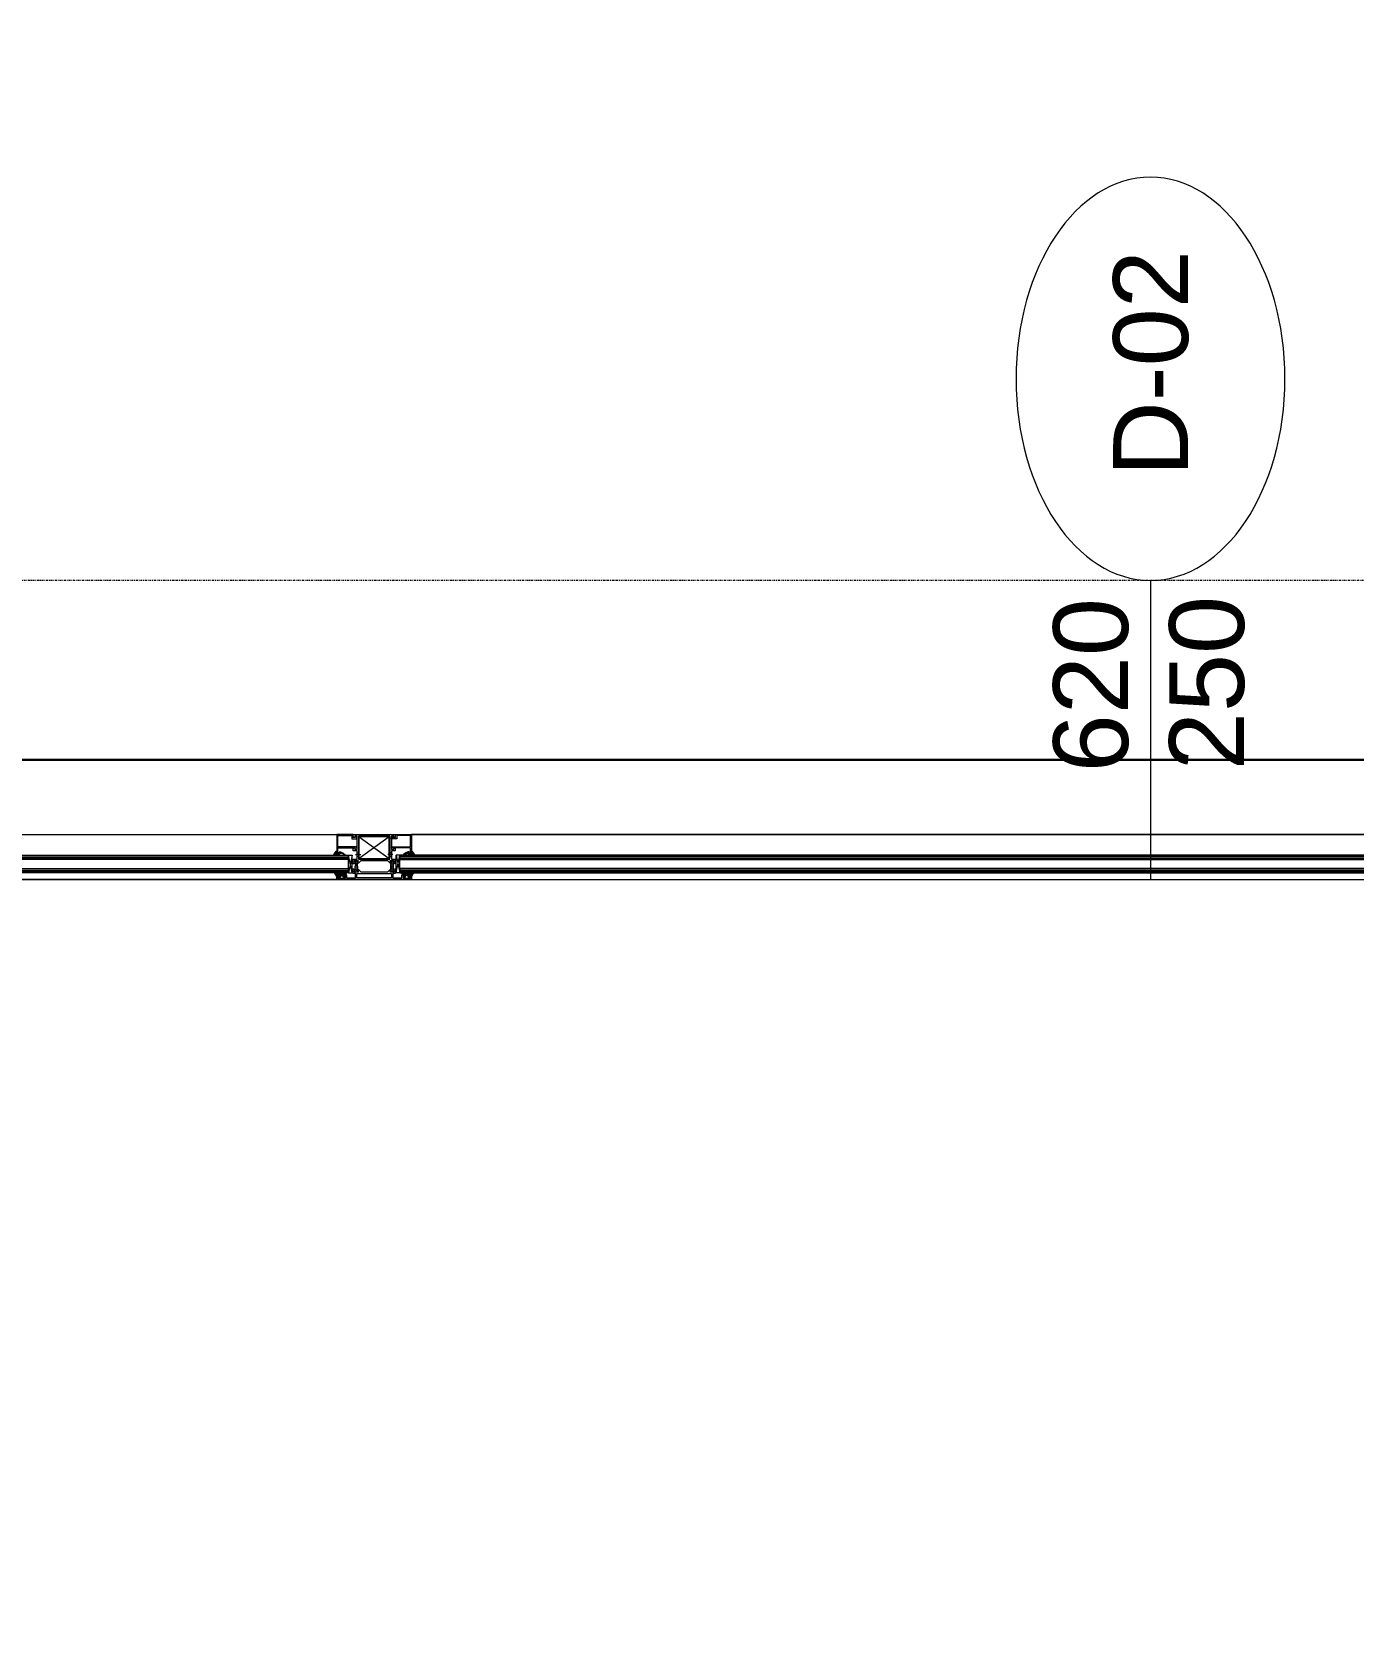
# Model space of a CAD drawing. Extents: x -1439 to 23780, y -1362 to 4476.
# Drawn here: x 21358 to 21534.7, y 2264.4 to 2478.3 of the extents above; entities that cross this region are included whole.
import ezdxf
from ezdxf.enums import TextEntityAlignment as Align

# ---------------------------------------------------------------- set-up
doc = ezdxf.new("R2010")
doc.units = 0
doc.header["$MEASUREMENT"] = 0
doc.linetypes.add('Audi$0$DASHDOT2', pattern=[0.5, 0.25, -0.125, 0, -0.125])
doc.layers.get('0').update_dxf_attribs({"color": 9, "lineweight": 9})
for name, color, linetype, lineweight in [('Audi$0$06C', 8, 'Continuous', 9), ('Audi$0$06D', 8, 'Continuous', 9), ('Audi$0$09', 8, 'Continuous', 9), ('Audi$0$10', 8, 'Continuous', 9), ('Audi$0$15', 8, 'Continuous', 9), ('Audi$0$22', 8, 'Continuous', 9), ('Audi$0$24', 8, 'Audi$0$DASHDOT2', 9), ('Audi$0$35', 8, 'Continuous', 9), ('E-KABLO', 7, 'Continuous', 30)]:
    doc.layers.add(name, color=color, linetype=linetype, lineweight=lineweight)
doc.styles.add('Audi$0$Arial', font='arial.ttf', dxfattribs={"height": 2.5})
pattern_1 = [(45, (-20504.03172, -2371), (-0.06629126074, 0.06629126074), [])]
pattern_2 = [(45, (-20889.434303, -2380.094166), (-0.01767766953, 0.05303300859), [0, -0.05])]

# ---------------------------------------------------------------- blocks, each defined once
blk = doc.blocks.new('Audi$0$0_doorno')
blk.add_lwpolyline([(4.5, 0), (12.5, 0)])
blk.add_ellipse((-0.891, 0), major_axis=(-5.391, 0), ratio=0.666667)
at = {"style": 'Audi$0$Arial'}
blk.add_attdef('YUKSEKLIK', text='', height=2, dxfattribs=at).set_placement((5, 12.3), align=Align.TOP_LEFT)
blk.add_attdef('KAPINO', text='', height=2, dxfattribs=at).set_placement((0, 0), align=Align.MIDDLE)
blk.add_attdef('GENISLIK', text='', height=2, dxfattribs=at).set_placement((5, -3.789), align=Align.BOTTOM_LEFT)
blk = doc.blocks.new('Audi$0$KAPI KODLARI ÇATI KATI')
at = {"layer": 'Audi$0$22'}
ref = blk.add_blockref('Audi$0$0_doorno', (21507.49, 2427.47), dxfattribs=dict(at, xscale=-5, yscale=5, zscale=5, rotation=90))
ref.add_attrib('KAPINO', 'D-02', dxfattribs={"layer": '0', "height": 10, "rotation": 90, "style": 'Audi$0$Arial'}).set_placement((21507.5, 2433.98), align=Align.MIDDLE)
ref.add_attrib('GENISLIK', '620', dxfattribs={"layer": '0', "height": 10, "rotation": 90, "style": 'Audi$0$Arial'}).set_placement((21507.49, 2379.31), align=Align.BOTTOM_LEFT)
ref.add_attrib('YUKSEKLIK', '250', dxfattribs={"layer": '0', "height": 10, "rotation": 90, "style": 'Audi$0$Arial'}).set_placement((21509.99, 2379.6), align=Align.TOP_LEFT)
blk = doc.blocks.new('Audi$0$P-AKS_AUDI')
at = {"layer": 'Audi$0$24'}
blk.add_lwpolyline([(-3840, -380), (360, -380)], dxfattribs=at)
blk = doc.blocks.new('*U436')
at = {"layer": 'Audi$0$09'}
h = blk.add_hatch(dxfattribs=at)
h.set_pattern_fill('_USER', color=256, scale=0.2, style=0, pattern_type=0)
h.set_pattern_definition([(0, (191.00086, -0.4), (0, -0.2), [])])
h.paths.add_polyline_path([(0, -0.6), (191, -0.6), (191, 0), (0, 0)])
h = blk.add_hatch(dxfattribs=at)
h.set_pattern_fill('_USER', color=256, scale=0.2, style=0, pattern_type=0)
h.set_pattern_definition([(0, (191.00086, -2.1), (0, -0.2), [])])
h.paths.add_polyline_path([(0, -2.4), (191, -2.4), (191, -1.8), (0, -1.8)])
at = {"layer": 'Audi$0$15'}
for points in [[(0, -0.6), (191, -0.6), (191, 0), (0, 0)], [(0, -2.4), (191, -2.4), (191, -1.8), (0, -1.8)]]:
    blk.add_lwpolyline(points, close=True, dxfattribs=at)
blk = doc.blocks.new('*U443')
at = {"layer": 'Audi$0$09'}
h = blk.add_hatch(dxfattribs=at)
h.set_pattern_fill('_USER', color=256, scale=0.2, style=0, pattern_type=0)
h.set_pattern_definition([(0, (199.80667, -0.4), (0, -0.2), [])])
h.paths.add_polyline_path([(0, -0.6), (199.81, -0.6), (199.81, 0), (0, 0)])
h = blk.add_hatch(dxfattribs=at)
h.set_pattern_fill('_USER', color=256, scale=0.2, style=0, pattern_type=0)
h.set_pattern_definition([(0, (199.80667, -2.1), (0, -0.2), [])])
h.paths.add_polyline_path([(0, -2.4), (199.81, -2.4), (199.81, -1.8), (0, -1.8)])
at = {"layer": 'Audi$0$15'}
for points in [[(0, -0.6), (199.81, -0.6), (199.81, 0), (0, 0)], [(0, -2.4), (199.81, -2.4), (199.81, -1.8), (0, -1.8)]]:
    blk.add_lwpolyline(points, close=True, dxfattribs=at)
blk = doc.blocks.new('*X414')
for p, q in [((1, 6.3), (1.3, 6.6)), ((3.8, 3.3), (1.2, 5.9)), ((1.6, 5.1), (2.3, 5.9)), ((2.2, 4), (3.3, 5)), ((2.9, 2.9), (4.9, 4.9)), ((3.7, 1.9), (3.8, 2)), ((5.3, 3.5), (3.9, 4.9)), ((4.8, 5.8), (4.1, 6.6)), ((4.2, 5.9), (4.8, 6.6)), ((5.3, 3.5), (6.7, 4.9)), ((5.7, 5.7), (6.5, 6.5)), ((8.4, 2.2), (5.7, 4.9)), ((6.8, 5.6), (5.9, 6.5)), ((7.8, 1), (6.5, 2.3)), ((6.7, 1.4), (10.4, 5.1)), ((6.8, 3.3), (8.4, 4.9)), ((7.2, 0.1), (7.8, 0.7)), ((7.3, 5.5), (8.2, 6.4)), ((9.5, 2.9), (7.5, 4.9)), ((8.8, 5.3), (7.7, 6.4)), ((8.8, 5.3), (9.6, 6)), ((11.4, 2.8), (9.1, 5.1)), ((10.1, 3), (12, 4.9)), ((14.1, 1.8), (11, 4.9)), ((11.8, 5.9), (11.1, 6.6)), ((11.3, 6), (11.9, 6.6)), ((11.5, 2.7), (13.7, 4.9)), ((12.4, 1.8), (13.8, 3.2)), ((13.6, 0.6), (12.6, 1.6)), ((12.8, 5.8), (13.6, 6.5)), ((14.2, 3.5), (12.8, 4.9)), ((12.8, 0.5), (14, 1.6)), ((13.8, 5.7), (12.9, 6.6)), ((14.1, 3.5), (16.5, 5.9)), ((14.4, 5.6), (15.3, 6.5)), ((15.8, 3.6), (14.5, 4.9)), ((16.7, 4.5), (14.7, 6.5)), ((16.1, 3.7), (16.6, 4.2))]:
    blk.add_line(p, q)
blk = doc.blocks.new('*X413')
for p, q in [((0.6, 14.7), (1.1, 15.2)), ((4.5, 11.4), (0.8, 15.2)), ((1.3, 0.4), (0.9, 0.9)), ((1, 13.3), (2.1, 14.5)), ((3.3, 10.8), (1, 13.1)), ((1, 1), (3.1, 3.1)), ((1.1, 8.1), (1.6, 8.6)), ((1.3, 11.9), (3.2, 13.8)), ((2, 1.5), (1.5, 2.1)), ((1.6, 10.4), (4.2, 13)), ((4.5, 7.9), (1.6, 10.8)), ((1.9, 8.9), (3.3, 10.4)), ((1.9, 7.2), (3.6, 8.9)), ((4.5, 6.1), (1.9, 8.7)), ((2.7, 2.6), (2, 3.3)), ((4, 4.8), (2.5, 6.4)), ((2.5, 4.3), (4.6, 6.3)), ((2.6, 6.1), (4.4, 8)), ((3.4, 3.6), (2.6, 4.5)), ((4.3, 11.4), (5.2, 12.2))]:
    blk.add_line(p, q)
blk = doc.blocks.new('Audi$0$p-dog-teras-2')
at = {"layer": 'Audi$0$06D'}
h = blk.add_hatch(dxfattribs=at)
h.set_pattern_fill('DOTS', color=256, scale=0.8, angle=45, style=0)
h.set_pattern_definition(pattern_2)
h.paths.add_polyline_path([(198.03, 1.75), (198.03, 1.17), (198.13, 1), (197.63, 1), (197.73, 1.17), (197.73, 1.75), (197.73, 2.33), (197.63, 2.5), (198.13, 2.5), (198.03, 2.33)])
h = blk.add_hatch(dxfattribs=at)
h.set_pattern_fill('DOTS', color=256, scale=0.8, angle=45, style=0)
h.set_pattern_definition(pattern_2)
h.paths.add_polyline_path([(202.79, 1.17), (202.89, 1), (202.39, 1), (202.49, 1.17), (202.49, 1.75), (202.49, 2.33), (202.39, 2.5), (202.89, 2.5), (202.79, 2.33), (202.79, 1.75)])
h = blk.add_hatch(dxfattribs=at)
h.set_pattern_fill('DOTS', color=256, scale=0.8, angle=45, style=0)
h.set_pattern_definition(pattern_2)
h.paths.add_polyline_path([(202.49, 1.75), (202.49, 1.17), (202.39, 1), (202.89, 1), (202.79, 1.17), (202.79, 1.75), (202.79, 2.33), (202.88, 2.5), (202.39, 2.5), (202.49, 2.33)])
at = {"layer": 'Audi$0$09'}
h = blk.add_hatch(dxfattribs=at)
h.set_pattern_fill('ANSI31', color=256, scale=0.75, style=0)
h.set_pattern_definition(pattern_1)
h.paths.add_polyline_path([(195.27, 0), (195.27, 0.39), (195.28, 0.39), (195.29, 0.4), (195.29, 0.55), (195.51, 0.55, -0.414214), (195.57, 0.49), (195.57, 0.43), (195.42, 0.43), (195.42, 0.18), (196.42, 0.18), (196.42, 0.43), (196.27, 0.43), (196.27, 0.49, -0.414214), (196.33, 0.55), (196.57, 0.55), (196.57, 0.2), (197.77, 0.2), (197.77, 0.8), (197.47, 0.8), (197.47, 1.15), (197.5, 1.2), (197.38, 1.31, -0.198912), (197.38, 1.33), (197.38, 1.38, -0.414214), (197.4, 1.4), (197.53, 1.4, -0.198912), (197.54, 1.39), (197.62, 1.32), (197.66, 1.32, -0.198912), (197.67, 1.31), (197.72, 1.27), (197.72, 1.25), (197.62, 1.15), (197.62, 1.05), (197.61, 1.05, 1), (197.61, 1), (198.2, 1), (198.06, 1.25), (198.06, 1.27), (198.08, 1.31, -0.267949), (198.1, 1.32), (198.15, 1.32), (198.16, 1.31), (198.48, 1), (200.24, 1), (202.08, 1), (202.39, 1.31), (202.41, 1.32), (202.46, 1.32, -0.267949), (202.47, 1.31), (202.49, 1.28), (202.49, 1.24), (202.35, 1), (202.94, 1, 1), (202.94, 1.05), (202.94, 1.05), (202.94, 1.15), (202.84, 1.25), (202.84, 1.27), (202.88, 1.31, -0.198912), (202.9, 1.32), (202.94, 1.32), (203.01, 1.39, -0.198912), (203.03, 1.4), (203.16, 1.4, -0.414214), (203.18, 1.38), (203.18, 1.33, -0.198912), (203.17, 1.31), (203.06, 1.2), (203.09, 1.15), (203.09, 0.8), (202.77, 0.8), (202.77, 0.2), (203.06, 0.2), (203.06, 0), (200.64, 0), (200.24, 0)], flags=17)
h.paths.add_polyline_path([(195.27, 0), (195.27, 0.55), (195.51, 0.55, -0.414214), (195.57, 0.49), (195.57, 0.43), (195.42, 0.43), (195.42, 0.18), (196.42, 0.18), (196.42, 0.43), (196.27, 0.43), (196.27, 0.49, -0.414214), (196.33, 0.55), (196.57, 0.55), (196.57, 0.2), (197.77, 0.2), (197.77, 0.8), (197.47, 0.8), (197.47, 1.15), (197.5, 1.2), (197.38, 1.31, -0.198912), (197.38, 1.33), (197.38, 1.38, -0.414214), (197.4, 1.4), (197.53, 1.4, -0.198912), (197.54, 1.39), (197.62, 1.32), (197.66, 1.32, -0.198912), (197.67, 1.31), (197.72, 1.27), (197.72, 1.25), (197.62, 1.15), (197.62, 1.05), (197.61, 1.05, 1), (197.61, 1), (198.2, 1), (198.06, 1.25), (198.06, 1.27), (198.08, 1.31, -0.267949), (198.1, 1.32), (198.15, 1.32), (198.16, 1.31), (198.48, 1), (200.24, 1), (202.08, 1), (202.39, 1.31), (202.41, 1.32), (202.46, 1.32, -0.267949), (202.47, 1.31), (202.5, 1.27), (202.5, 1.25), (202.35, 1), (202.94, 1, 1), (202.94, 1.05), (202.94, 1.05), (202.94, 1.15), (202.84, 1.25), (202.84, 1.27), (202.88, 1.31, -0.198912), (202.9, 1.32), (202.94, 1.32), (203.01, 1.39, -0.198912), (203.03, 1.4), (203.16, 1.4, -0.414214), (203.18, 1.38), (203.18, 1.33, -0.198912), (203.17, 1.31), (203.06, 1.2), (203.09, 1.15), (203.09, 0.8), (202.77, 0.8), (202.77, 0.2), (203.06, 0.2), (203.06, 0), (200.64, 0), (200.24, 0)], flags=17)
h = blk.add_hatch(dxfattribs=at)
h.set_pattern_fill('ANSI31', color=256, scale=0.75, style=0)
h.set_pattern_definition(pattern_1)
h.paths.add_polyline_path([(205.24, 0), (205.24, 0.39), (205.23, 0.39), (205.22, 0.4), (205.22, 0.55), (205, 0.55, 0.414214), (204.94, 0.49), (204.94, 0.43), (205.09, 0.43), (205.09, 0.18), (204.09, 0.18), (204.09, 0.43), (204.24, 0.43), (204.24, 0.49, 0.414214), (204.18, 0.55), (203.94, 0.55), (203.94, 0.2), (202.75, 0.2), (202.75, 0.8), (203.04, 0.8), (203.04, 1.15), (203.01, 1.2), (203.13, 1.31, 0.198912), (203.13, 1.33), (203.13, 1.38, 0.414214), (203.11, 1.4), (202.98, 1.4, 0.198912), (202.97, 1.39), (202.89, 1.32), (202.85, 1.32, 0.198912), (202.84, 1.31), (202.79, 1.27), (202.79, 1.25), (202.89, 1.15), (202.89, 1.05), (202.9, 1.05, -1), (202.9, 1), (202.31, 1), (202.45, 1.25), (202.45, 1.27), (202.43, 1.31, 0.267949), (202.41, 1.32), (202.36, 1.32), (202.35, 1.31), (202.03, 1), (200.27, 1), (198.43, 1), (198.12, 1.31), (198.11, 1.32), (198.06, 1.32, 0.267949), (198.04, 1.31), (198.02, 1.28), (198.02, 1.24), (198.16, 1), (197.57, 1, -1), (197.57, 1.05), (197.57, 1.05), (197.57, 1.15), (197.67, 1.25), (197.67, 1.27), (197.63, 1.31, 0.198912), (197.62, 1.32), (197.57, 1.32), (197.5, 1.39, 0.198912), (197.49, 1.4), (197.35, 1.4, 0.414214), (197.33, 1.38), (197.33, 1.33, 0.198912), (197.34, 1.31), (197.45, 1.2), (197.42, 1.15), (197.42, 0.8), (197.74, 0.8), (197.74, 0.2), (197.46, 0.2), (197.46, 0), (199.87, 0), (200.27, 0)], flags=17)
h.paths.add_polyline_path([(205.24, 0), (205.24, 0.55), (205, 0.55, 0.414214), (204.94, 0.49), (204.94, 0.43), (205.09, 0.43), (205.09, 0.18), (204.09, 0.18), (204.09, 0.43), (204.24, 0.43), (204.24, 0.49, 0.414214), (204.18, 0.55), (203.94, 0.55), (203.94, 0.2), (202.75, 0.2), (202.75, 0.8), (203.04, 0.8), (203.04, 1.15), (203.01, 1.2), (203.13, 1.31, 0.198912), (203.13, 1.33), (203.13, 1.38, 0.414214), (203.11, 1.4), (202.98, 1.4, 0.198912), (202.97, 1.39), (202.89, 1.32), (202.85, 1.32, 0.198912), (202.84, 1.31), (202.79, 1.27), (202.79, 1.25), (202.89, 1.15), (202.89, 1.05), (202.9, 1.05, -1), (202.9, 1), (202.31, 1), (202.45, 1.25), (202.45, 1.27), (202.43, 1.31, 0.267949), (202.41, 1.32), (202.36, 1.32), (202.35, 1.31), (202.03, 1), (200.27, 1), (198.43, 1), (198.12, 1.31), (198.11, 1.32), (198.06, 1.32, 0.267949), (198.04, 1.31), (198.01, 1.27), (198.01, 1.25), (198.16, 1), (197.57, 1, -1), (197.57, 1.05), (197.57, 1.05), (197.57, 1.15), (197.67, 1.25), (197.67, 1.27), (197.63, 1.31, 0.198912), (197.62, 1.32), (197.57, 1.32), (197.5, 1.39, 0.198912), (197.49, 1.4), (197.35, 1.4, 0.414214), (197.33, 1.38), (197.33, 1.33, 0.198912), (197.34, 1.31), (197.45, 1.2), (197.42, 1.15), (197.42, 0.8), (197.74, 0.8), (197.74, 0.2), (197.46, 0.2), (197.46, 0), (199.87, 0), (200.27, 0)], flags=17)
h = blk.add_hatch(dxfattribs=at)
h.set_pattern_fill('ANSI31', color=256, scale=0.75, style=0)
h.set_pattern_definition(pattern_1)
h.paths.add_polyline_path([(205.24, 0), (205.24, 0.39), (205.23, 0.39), (205.22, 0.4), (205.22, 0.55), (205, 0.55, 0.414214), (204.94, 0.49), (204.94, 0.43), (205.09, 0.43), (205.09, 0.18), (204.09, 0.18), (204.09, 0.43), (204.24, 0.43), (204.24, 0.49, 0.414214), (204.18, 0.55), (203.94, 0.55), (203.94, 0.2), (202.75, 0.2), (202.75, 0.8), (203.04, 0.8), (203.04, 1.15), (203.01, 1.2), (203.13, 1.31, 0.198912), (203.13, 1.33), (203.13, 1.38, 0.414214), (203.11, 1.4), (202.98, 1.4, 0.198912), (202.97, 1.39), (202.89, 1.32), (202.85, 1.32, 0.198912), (202.84, 1.31), (202.79, 1.27), (202.79, 1.25), (202.89, 1.15), (202.89, 1.05), (202.9, 1.05, -1), (202.9, 1), (202.31, 1), (202.45, 1.25), (202.45, 1.27), (202.43, 1.31, 0.267949), (202.41, 1.32), (202.36, 1.32), (202.35, 1.31), (202.03, 1), (200.27, 1), (198.43, 1), (198.12, 1.31), (198.11, 1.32), (198.06, 1.32, 0.267949), (198.04, 1.31), (198.02, 1.28), (198.02, 1.24), (198.16, 1), (197.57, 1, -1), (197.57, 1.05), (197.57, 1.05), (197.57, 1.15), (197.67, 1.25), (197.67, 1.27), (197.63, 1.31, 0.198912), (197.62, 1.32), (197.57, 1.32), (197.5, 1.39, 0.198912), (197.49, 1.4), (197.35, 1.4, 0.414214), (197.33, 1.38), (197.33, 1.33, 0.198912), (197.34, 1.31), (197.45, 1.2), (197.42, 1.15), (197.42, 0.8), (197.74, 0.8), (197.74, 0.2), (197.46, 0.2), (197.46, 0), (199.87, 0), (200.27, 0)], flags=17)
h.paths.add_polyline_path([(205.24, 0), (205.24, 0.55), (205, 0.55, 0.414214), (204.94, 0.49), (204.94, 0.43), (205.09, 0.43), (205.09, 0.18), (204.09, 0.18), (204.09, 0.43), (204.24, 0.43), (204.24, 0.49, 0.414214), (204.18, 0.55), (203.94, 0.55), (203.94, 0.2), (202.75, 0.2), (202.75, 0.8), (203.04, 0.8), (203.04, 1.15), (203.01, 1.2), (203.13, 1.31, 0.198912), (203.13, 1.33), (203.13, 1.38, 0.414214), (203.11, 1.4), (202.98, 1.4, 0.198912), (202.97, 1.39), (202.89, 1.32), (202.85, 1.32, 0.198912), (202.84, 1.31), (202.79, 1.27), (202.79, 1.25), (202.89, 1.15), (202.89, 1.05), (202.9, 1.05, -1), (202.9, 1), (202.31, 1), (202.45, 1.25), (202.45, 1.27), (202.43, 1.31, 0.267949), (202.41, 1.32), (202.36, 1.32), (202.35, 1.31), (202.03, 1), (200.27, 1), (198.43, 1), (198.12, 1.31), (198.11, 1.32), (198.06, 1.32, 0.267949), (198.04, 1.31), (198.01, 1.27), (198.01, 1.25), (198.16, 1), (197.57, 1, -1), (197.57, 1.05), (197.57, 1.05), (197.57, 1.15), (197.67, 1.25), (197.67, 1.27), (197.63, 1.31, 0.198912), (197.62, 1.32), (197.57, 1.32), (197.5, 1.39, 0.198912), (197.49, 1.4), (197.35, 1.4, 0.414214), (197.33, 1.38), (197.33, 1.33, 0.198912), (197.34, 1.31), (197.45, 1.2), (197.42, 1.15), (197.42, 0.8), (197.74, 0.8), (197.74, 0.2), (197.46, 0.2), (197.46, 0), (199.87, 0), (200.27, 0)], flags=17)
at = {"layer": 'Audi$0$06C'}
for points in [[(7.4, 6), (195.21, 6)], [(402.77, 6), (205.24, 6)], [(195.21, 0), (7.41, 0)], [(205.24, 0), (402.76, 0)]]:
    blk.add_lwpolyline(points, dxfattribs=at)
at = {"layer": 'Audi$0$06D'}
for p, q in [((197.63, 2.5), (197.73, 2.33)), ((197.63, 2.5), (198.13, 2.5)), ((197.73, 2.33), (197.73, 1.75)), ((198.13, 2.5), (198.03, 2.33)), ((198.03, 1.75), (198.03, 2.33)), ((202.39, 2.5), (202.89, 2.5)), ((202.39, 2.5), (202.49, 2.33)), ((202.39, 2.5), (202.49, 2.33)), ((202.89, 2.5), (202.39, 2.5)), ((202.49, 2.33), (202.49, 1.75)), ((202.49, 1.75), (202.49, 2.33)), ((202.89, 2.5), (202.79, 2.33)), ((202.89, 2.5), (202.79, 2.33)), ((202.79, 1.75), (202.79, 2.33)), ((202.79, 2.33), (202.79, 1.75)), ((195.24, 0.41), (194.98, 0.84)), ((195.23, 0.69), (195.06, 0.84)), ((195.79, 0.69), (195.23, 0.69)), ((195.26, 0.39), (195.24, 0.41)), ((195.28, 0.39), (195.26, 0.39)), ((195.29, 0.4), (195.28, 0.39)), ((195.29, 0.8), (195.32, 0.79)), ((195.59, 0.55), (195.29, 0.55)), ((195.29, 0.55), (195.29, 0.4)), ((195.32, 0.79), (195.36, 0.78)), ((195.36, 0.78), (195.76, 0.74)), ((195.59, 0.43), (195.54, 0.43)), ((195.54, 0.43), (195.61, 0.2)), ((195.59, 0.43), (195.59, 0.55)), ((195.61, 0.2), (195.63, 0.19)), ((195.63, 0.19), (195.65, 0.2)), ((195.65, 0.2), (195.67, 0.21)), ((195.76, 0.74), (195.79, 0.72)), ((195.79, 0.72), (195.8, 0.7)), ((195.8, 0.7), (195.79, 0.69)), ((195.87, 0.79), (195.84, 0.81)), ((195.89, 0.78), (195.87, 0.79)), ((195.9, 0.75), (195.89, 0.78)), ((195.91, 0.73), (195.9, 0.75)), ((195.93, 0.71), (195.91, 0.73)), ((195.94, 0.7), (195.93, 0.71)), ((195.96, 0.69), (195.94, 0.7)), ((196.42, 0.69), (195.96, 0.69)), ((196.01, 0.8), (196.05, 0.79)), ((196.05, 0.79), (196.43, 0.75)), ((196.19, 0.19), (196.17, 0.21)), ((196.2, 0.19), (196.19, 0.19)), ((196.22, 0.2), (196.2, 0.19)), ((196.32, 0.43), (196.22, 0.2)), ((196.27, 0.43), (196.27, 0.55)), ((196.27, 0.55), (196.42, 0.55)), ((196.27, 0.43), (196.32, 0.43)), ((196.44, 0.69), (196.42, 0.69)), ((196.43, 0.75), (196.45, 0.73)), ((196.45, 0.71), (196.44, 0.69)), ((196.45, 0.73), (196.45, 0.71)), ((197.63, 1), (197.73, 1.17)), ((197.63, 1), (198.13, 1)), ((197.73, 1.17), (197.73, 1.75)), ((198.03, 1.75), (198.03, 1.17)), ((198.13, 1), (198.03, 1.17)), ((202.39, 1), (202.49, 1.17)), ((202.39, 1), (202.49, 1.17)), ((202.39, 1), (202.89, 1)), ((202.89, 1), (202.39, 1)), ((202.49, 1.17), (202.49, 1.75)), ((202.49, 1.75), (202.49, 1.17)), ((202.79, 1.75), (202.79, 1.17)), ((202.79, 1.17), (202.79, 1.75)), ((202.89, 1), (202.79, 1.17)), ((202.89, 1), (202.79, 1.17)), ((204.08, 0.75), (204.06, 0.73)), ((204.06, 0.73), (204.06, 0.71)), ((204.06, 0.71), (204.07, 0.69)), ((204.07, 0.69), (204.09, 0.69)), ((204.46, 0.79), (204.08, 0.75)), ((204.09, 0.69), (204.55, 0.69)), ((204.24, 0.55), (204.09, 0.55)), ((204.24, 0.43), (204.19, 0.43)), ((204.19, 0.43), (204.29, 0.2)), ((204.24, 0.43), (204.24, 0.55)), ((204.29, 0.2), (204.31, 0.19)), ((204.31, 0.19), (204.32, 0.19)), ((204.32, 0.19), (204.34, 0.21)), ((204.5, 0.8), (204.46, 0.79)), ((204.55, 0.69), (204.57, 0.7)), ((204.57, 0.7), (204.58, 0.71)), ((204.58, 0.71), (204.6, 0.73)), ((204.6, 0.73), (204.61, 0.75)), ((204.61, 0.75), (204.62, 0.78)), ((204.62, 0.78), (204.64, 0.79)), ((204.64, 0.79), (204.67, 0.81)), ((204.72, 0.72), (204.71, 0.7)), ((204.71, 0.7), (204.72, 0.69)), ((204.75, 0.74), (204.72, 0.72)), ((204.72, 0.69), (205.28, 0.69)), ((205.15, 0.78), (204.75, 0.74)), ((204.86, 0.2), (204.84, 0.21)), ((204.88, 0.19), (204.86, 0.2)), ((204.9, 0.2), (204.88, 0.19)), ((204.97, 0.43), (204.9, 0.2)), ((204.92, 0.43), (204.92, 0.55)), ((204.92, 0.55), (205.22, 0.55)), ((204.92, 0.43), (204.97, 0.43)), ((205.19, 0.79), (205.15, 0.78)), ((205.22, 0.8), (205.19, 0.79)), ((205.22, 0.55), (205.22, 0.4)), ((205.22, 0.4), (205.23, 0.39)), ((205.23, 0.39), (205.25, 0.39)), ((205.25, 0.39), (205.27, 0.41)), ((205.27, 0.41), (205.53, 0.84)), ((205.28, 0.69), (205.45, 0.84))]:
    blk.add_line(p, q, dxfattribs=at)
for points in [[(195.6, 3.67), (195.7, 3.69), (195.86, 3.65), (196.02, 3.57), (196.35, 3.35), (196.39, 3.31), (196.37, 3.29), (196.35, 3.29), (195.94, 3.48), (195.84, 3.49), (195.72, 3.46), (195.67, 3.41), (195.62, 3.38), (195.58, 3.33), (195.54, 3.3), (195.49, 3.28), (195.47, 3.3), (195.49, 3.33), (195.52, 3.36), (195.53, 3.39), (195.52, 3.41), (195.41, 3.39), (195.27, 3.37), (195.13, 3.33), (194.97, 3.3), (194.92, 3.28), (194.89, 3.28), (194.87, 3.3), (194.87, 3.33), (194.89, 3.37), (195.19, 3.77), (195.25, 3.77), (195.25, 3.55), (195.47, 3.55), (195.57, 3.64), (195.58, 3.65)], [(204.91, 3.67), (204.81, 3.69), (204.65, 3.65), (204.49, 3.57), (204.16, 3.35), (204.12, 3.31), (204.14, 3.29), (204.16, 3.29), (204.57, 3.48), (204.67, 3.49), (204.79, 3.46), (204.84, 3.41), (204.89, 3.38), (204.93, 3.33), (204.97, 3.3), (205.02, 3.28), (205.04, 3.3), (205.02, 3.33), (204.99, 3.36), (204.98, 3.39), (204.99, 3.41), (205.1, 3.39), (205.24, 3.37), (205.38, 3.33), (205.54, 3.3), (205.59, 3.28), (205.62, 3.28), (205.64, 3.3), (205.64, 3.33), (205.62, 3.37), (205.32, 3.77), (205.26, 3.77), (205.26, 3.55), (205.04, 3.55), (204.94, 3.64), (204.93, 3.65)]]:
    blk.add_lwpolyline(points, close=True, dxfattribs=at)
for centre, radius, start, end in [((195.92, 0.25), 0.253, 351.4886, 188.5114), ((196.42, 0.7), 0.15, 270, 90), ((204.09, 0.7), 0.15, 90, 270), ((204.59, 0.25), 0.253, 351.4886, 188.5114)]:
    blk.add_arc(centre, radius, start, end, dxfattribs=at)
at = {"layer": 'Audi$0$09'}
for points in [[(202.56, 3.6), (202.36, 3.55)], [(202.36, 3.06), (202.56, 3.01)]]:
    blk.add_lwpolyline(points, dxfattribs=at)
at = {"layer": 'Audi$0$10', "linetype": 'ByBlock'}
for p, q in [((198.16, 5.8), (198.16, 3.01)), ((202.36, 5.8), (202.36, 3.01))]:
    blk.add_line(p, q, dxfattribs=at)
at = {"layer": 'Audi$0$10'}
for p, q in [((202.26, 5.68), (198.26, 5.68)), ((198.26, 5.68), (202.26, 2.8)), ((202.26, 5.68), (198.26, 2.8)), ((198.26, 2.8), (198.26, 5.68)), ((202.26, 2.8), (202.26, 5.68)), ((202.26, 2.8), (202.26, 5.68)), ((197.33, 0.86), (196.83, 3.26)), ((197.33, 3.26), (196.83, 0.86)), ((196.83, 0.86), (196.83, 3.26)), ((196.83, 3.26), (197.33, 3.26)), ((197.33, 0.86), (197.33, 3.26)), ((197.76, 3.31), (198.45, 3.31)), ((197.95, 3.76), (197.95, 2.86)), ((197.96, 3.56), (198.16, 3.56)), ((197.96, 3.06), (198.16, 3.06)), ((198.26, 2.8), (202.26, 2.8)), ((202.75, 3.31), (202.06, 3.31)), ((202.56, 3.56), (202.36, 3.56)), ((202.56, 3.06), (202.36, 3.06)), ((202.56, 3.76), (202.56, 2.86)), ((203.19, 0.86), (203.69, 3.26)), ((203.19, 3.26), (203.69, 0.86)), ((203.19, 0.86), (203.19, 3.26)), ((203.69, 3.26), (203.19, 3.26)), ((203.69, 0.86), (203.69, 3.26)), ((196.83, 0.86), (197.33, 0.86)), ((203.69, 0.86), (203.19, 0.86))]:
    blk.add_line(p, q, dxfattribs=at)
for points in [[(197.96, 4.32, 0.414214), (197.91, 4.37), (195.41, 4.37), (195.41, 5.86), (197.26, 5.86), (197.26, 5.44), (197.88, 5.44, 0.414214), (197.93, 5.49), (197.93, 5.54), (197.73, 5.68), (197.68, 5.59), (197.41, 5.59), (197.41, 5.85), (197.46, 5.85), (197.46, 6), (195.26, 6), (195.26, 3.55), (195.41, 3.55), (195.41, 4.21), (197.68, 4.21), (197.68, 4.11), (197.96, 4.29)], [(202.56, 4.32, -0.414214), (202.61, 4.37), (205.11, 4.37), (205.11, 5.86), (203.26, 5.86), (203.26, 5.44), (202.64, 5.44, -0.414214), (202.59, 5.49), (202.59, 5.54), (202.79, 5.68), (202.84, 5.59), (203.11, 5.59), (203.11, 5.85), (203.06, 5.85), (203.06, 6), (205.26, 6), (205.26, 3.55), (205.11, 3.55), (205.11, 4.21), (202.84, 4.21), (202.84, 4.11), (202.56, 4.29)], [(205.02, 0.55), (205.26, 0.55), (205.26, 0), (203.26, 0), (200.62, 0), (200.22, 0), (195.25, 0), (195.25, 0.55), (195.49, 0.55, -0.414214), (195.55, 0.49), (195.55, 0.43), (195.4, 0.43), (195.4, 0.18), (196.4, 0.18), (196.4, 0.43), (196.25, 0.43), (196.25, 0.49, -0.414214), (196.31, 0.55), (196.55, 0.55), (196.55, 0.2), (197.74, 0.2), (197.74, 0.8), (197.45, 0.8), (197.45, 1.15), (197.48, 1.2), (197.36, 1.31, -0.198912), (197.36, 1.33), (197.36, 1.38, -0.414214), (197.38, 1.4), (197.51, 1.4, -0.198912), (197.52, 1.39), (197.6, 1.32), (197.64, 1.32, -0.198912), (197.65, 1.31), (197.7, 1.27), (197.7, 1.25), (197.6, 1.15), (197.6, 1.05), (197.59, 1.05, 1), (197.59, 1), (198.18, 1), (198.04, 1.25), (198.04, 1.27), (198.06, 1.31, -0.267949), (198.08, 1.32), (198.13, 1.32), (198.14, 1.31), (198.46, 1), (200.22, 1), (202.06, 1), (202.37, 1.31), (202.38, 1.32), (202.44, 1.32, -0.267949), (202.45, 1.31), (202.48, 1.27), (202.48, 1.25), (202.33, 1), (202.92, 1, 1), (202.92, 1.05), (202.92, 1.05), (202.92, 1.15), (202.82, 1.25), (202.82, 1.27), (202.86, 1.31, -0.198912), (202.87, 1.32), (202.92, 1.32), (202.99, 1.39, -0.198912), (203, 1.4), (203.14, 1.4, -0.414214), (203.16, 1.38), (203.16, 1.33, -0.198912), (203.15, 1.31), (203.04, 1.2), (203.07, 1.15), (203.07, 0.8), (202.75, 0.8), (202.75, 0.2), (203.26, 0.2), (203.96, 0.2), (203.96, 0.55), (204.2, 0.55, -0.414214), (204.26, 0.49), (204.26, 0.43), (204.11, 0.43), (204.11, 0.18), (205.11, 0.18), (205.11, 0.43), (204.96, 0.43), (204.96, 0.49)]]:
    blk.add_lwpolyline(points, format="xyb", close=True, dxfattribs=at)
blk.add_lwpolyline([(202.56, 3.01), (202.56, 2.7), (203.06, 2.7), (203.06, 2.35), (203.03, 2.3), (203.14, 2.19, -0.198912), (203.15, 2.17), (203.15, 2.12, -0.414214), (203.13, 2.1), (202.99, 2.1, -0.198912), (202.98, 2.11), (202.91, 2.18), (202.86, 2.18, -0.198912), (202.85, 2.19), (202.81, 2.23), (202.81, 2.25), (202.91, 2.35), (202.91, 2.45), (202.91, 2.45, 1), (202.91, 2.5), (202.33, 2.5), (202.48, 2.25), (202.48, 2.23), (202.45, 2.19, -0.267949), (202.44, 2.18), (202.38, 2.18), (202.37, 2.19), (202.06, 2.5), (198.46, 2.5), (198.14, 2.19), (198.13, 2.18), (198.08, 2.18, -0.267949), (198.06, 2.19), (198.04, 2.23), (198.04, 2.25), (198.18, 2.5), (197.6, 2.5, 1), (197.6, 2.45), (197.61, 2.45), (197.61, 2.35), (197.71, 2.25), (197.71, 2.23), (197.66, 2.19, -0.198912), (197.65, 2.18), (197.61, 2.18), (197.53, 2.11, -0.198912), (197.52, 2.1), (197.39, 2.1, -0.414214), (197.37, 2.12), (197.37, 2.17, -0.198912), (197.37, 2.19), (197.49, 2.3), (197.46, 2.35), (197.46, 2.7), (197.96, 2.7), (197.96, 3.8), (197.46, 3.8), (197.46, 4.13), (197.66, 4.2), (197.65, 4.2), (197.66, 4.2), (197.66, 4), (197.96, 4), (197.96, 5.8), (197.66, 5.8), (197.66, 5.6), (197.46, 5.67), (197.46, 6), (203.06, 6), (203.06, 5.67), (202.86, 5.6), (202.86, 5.8), (202.56, 5.8), (202.56, 4), (202.86, 4), (202.86, 4.2), (203.06, 4.13), (203.06, 3.8), (202.56, 3.8), (202.56, 3.6)], format="xyb", dxfattribs=at)
for points in [[(202.36, 3.55), (202.36, 5.8), (200.61, 5.8), (198.16, 5.8)], [(198.16, 3.01), (198.16, 2.7), (202.36, 2.7), (202.36, 3.06)]]:
    blk.add_lwpolyline(points, dxfattribs=at)
blk.add_lwpolyline([(200.62, 0.8), (202.55, 0.8), (202.55, 0.2), (200.62, 0.2), (200.22, 0.2), (197.94, 0.2), (197.94, 0.8), (200.22, 0.8)], close=True, dxfattribs=at)
at = {"xscale": -1, "rotation": 180}
blk.add_blockref('*U436', (5.83, 0.86), dxfattribs=at)
at = {"rotation": 180}
blk.add_blockref('*U443', (403.49, 0.86), dxfattribs=at)
at = {"layer": 'Audi$0$06D', "yscale": 0.1, "zscale": 0.1}
for p, xscale, rotation in [((196.39, 3.22), 0.1, 90), ((204.12, 3.22), -0.1, 270)]:
    blk.add_blockref('*X413', p, dxfattribs=dict(at, xscale=xscale, rotation=rotation))
for p, xscale in [((194.89, 0.2), 0.1), ((205.62, 0.2), -0.1)]:
    blk.add_blockref('*X414', p, dxfattribs=dict(at, xscale=xscale))
blk = doc.blocks.new('Audi$0$ÇATI KATI PLANI')
blk.add_blockref('Audi$0$p-dog-teras-2', (21203.49, 2365))
at = {"layer": 'Audi$0$24'}
blk.add_blockref('Audi$0$P-AKS_AUDI', (22557.5, 2785), dxfattribs=at)

msp = doc.modelspace()

# ---------------------------------------------------------------- linework, layer by layer
at = {"layer": 'Audi$0$35'}
for points in [[(19799.5, 2371), (21815.5, 2371), (21815.5, 2447), (21889.5, 2447), (21889.5, 2553), (21865.5, 2553), (21865.5, 2743), (21815.5, 2743), (21815.5, 2803), (20189.5, 2803)], [(20497.5, 2365), (21117.5, 2364.94), (21117.5, 2348), (21122.5, 2348), (21122.5, 2350), (21192.5, 2350), (21192.5, 2348), (21197.5, 2348), (21197.5, 2365), (21817.5, 2365), (21817.5, 2365), (21822.5, 2365), (21822.5, 2365), (21832.5, 2365), (21832.5, 2268.97), (21845.75, 2268.98), (21846, 2268.98), (21846, 2089.15), (21832.5, 2089.15), (21832.5, 1014), (22607.5, 1014), (22607.5, 335)]]:
    msp.add_lwpolyline(points, dxfattribs=at)
at = {"layer": 'E-KABLO', "color": 6}
msp.add_line((21805.5, 2381), (21209.5, 2381), dxfattribs=at)

# ---------------------------------------------------------------- block references
msp.add_blockref('Audi$0$ÇATI KATI PLANI', (0, 0))
at = {"layer": 'Audi$0$22'}
msp.add_blockref('Audi$0$KAPI KODLARI ÇATI KATI', (0, 0), dxfattribs=at)

doc.saveas('drawing.dxf')
